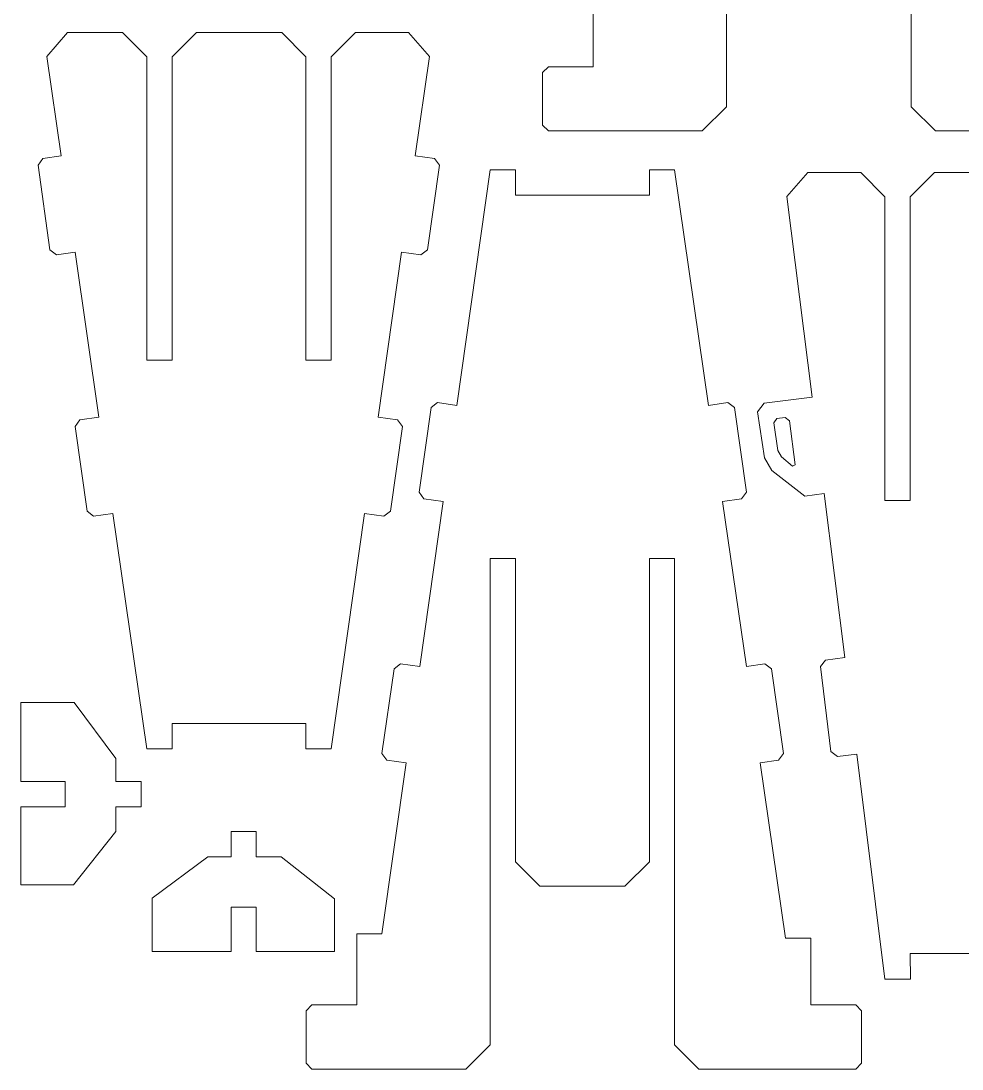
# Model space of a CAD drawing. Header units: millimetres. Extents: x -90 to 394, y 0 to 264.
# Drawn here: x 0 to 122.8, y 0 to 136.9 of the extents above; entities that cross this region are included whole.
import ezdxf

# ---------------------------------------------------------------- set-up
doc = ezdxf.new("R2010")
doc.units = ezdxf.units.MM
doc.layers.add('Layer 1', color=7, linetype='Continuous')

msp = doc.modelspace()

# ---------------------------------------------------------------- linework, layer by layer
at = {"layer": 'Layer 1', "color": 250, "lineweight": 20}
for points, knots in [([(95.39, 236.59), (95.39, 236.59), (95.39, 239.88), (95.39, 239.88), (95.39, 239.88), (95.39, 239.88), (92.09, 239.88), (92.09, 239.88), (92.09, 239.88), (92.09, 239.88), (87.74, 209.15), (87.74, 209.15), (87.74, 209.15), (87.74, 209.15), (85.23, 209.5), (85.23, 209.5), (85.23, 209.5), (85.23, 209.5), (84.36, 208.86), (84.36, 208.86), (84.36, 208.86), (84.36, 208.86), (82.8, 197.79), (82.8, 197.79), (82.8, 197.79), (82.8, 197.79), (83.45, 196.93), (83.45, 196.93), (83.45, 196.93), (83.45, 196.93), (85.96, 196.57), (85.96, 196.57), (85.96, 196.57), (85.96, 196.57), (82.91, 175.03), (82.91, 175.03), (82.91, 175.03), (82.91, 175.03), (80.4, 175.39), (80.4, 175.39), (80.4, 175.39), (80.4, 175.39), (79.53, 174.74), (79.53, 174.74), (79.53, 174.74), (79.53, 174.74), (77.97, 163.68), (77.97, 163.68), (77.97, 163.68), (77.97, 163.68), (78.61, 162.82), (78.61, 162.82), (78.61, 162.82), (78.61, 162.82), (81.13, 162.46), (81.13, 162.46), (81.13, 162.46), (81.13, 162.46), (77.97, 140.13), (77.97, 140.13), (77.97, 140.13), (77.97, 140.13), (74.67, 140.13), (74.67, 140.13), (74.67, 140.13), (74.67, 140.13), (74.67, 130.87), (74.67, 130.87), (74.67, 130.87), (74.67, 130.87), (68.83, 130.87), (68.83, 130.87), (68.83, 130.87), (68.83, 130.87), (68.06, 130.11), (68.06, 130.11), (68.06, 130.11), (68.06, 130.11), (68.06, 123.25), (68.06, 123.25), (68.06, 123.25), (68.06, 123.25), (68.83, 122.49), (68.83, 122.49), (68.83, 122.49), (68.83, 122.49), (88.91, 122.49), (88.91, 122.49), (88.91, 122.49), (88.91, 122.49), (92.09, 125.66), (92.09, 125.66), (92.09, 125.66), (92.09, 125.66), (92.09, 189.15), (92.09, 189.15), (92.09, 189.15), (92.09, 189.15), (95.39, 189.15), (95.39, 189.15), (95.39, 189.15), (95.39, 189.15), (95.39, 149.52), (95.39, 149.52), (95.39, 149.52), (95.39, 149.52), (98.56, 146.35), (98.56, 146.35), (98.56, 146.35), (98.56, 146.35), (109.68, 146.35), (109.68, 146.35), (109.68, 146.35), (109.68, 146.35), (112.85, 149.52), (112.85, 149.52), (112.85, 149.52), (112.85, 149.52), (112.85, 189.15), (112.85, 189.15), (112.85, 189.15), (112.85, 189.15), (116.15, 189.15), (116.15, 189.15), (116.15, 189.15), (116.15, 189.15), (116.15, 125.66), (116.15, 125.66), (116.15, 125.66), (116.15, 125.66), (119.33, 122.49), (119.33, 122.49), (119.33, 122.49), (119.33, 122.49), (139.78, 122.49), (139.78, 122.49), (139.78, 122.49), (139.78, 122.49), (140.55, 123.25), (140.55, 123.25), (140.55, 123.25), (140.55, 123.25), (140.55, 130.11), (140.55, 130.11), (140.55, 130.11), (140.55, 130.11), (139.78, 130.87), (139.78, 130.87), (139.78, 130.87), (139.78, 130.87), (133.94, 130.87), (133.94, 130.87), (133.94, 130.87), (133.94, 130.87), (133.94, 139.57), (133.94, 139.57), (133.94, 139.57), (133.94, 139.57), (130.64, 139.57), (130.64, 139.57), (130.64, 139.57), (130.64, 139.57), (127.33, 162.48), (127.33, 162.48), (127.33, 162.48), (127.33, 162.48), (129.72, 162.82), (129.72, 162.82), (129.72, 162.82), (129.72, 162.82), (130.36, 163.68), (130.36, 163.68), (130.36, 163.68), (130.36, 163.68), (128.8, 174.74), (128.8, 174.74), (128.8, 174.74), (128.8, 174.74), (127.93, 175.39), (127.93, 175.39), (127.93, 175.39), (127.93, 175.39), (125.52, 175.05), (125.52, 175.05), (125.52, 175.05), (125.52, 175.05), (122.41, 196.58), (122.41, 196.58), (122.41, 196.58), (122.41, 196.58), (124.88, 196.93), (124.88, 196.93), (124.88, 196.93), (124.88, 196.93), (125.53, 197.79), (125.53, 197.79), (125.53, 197.79), (125.53, 197.79), (123.97, 208.86), (123.97, 208.86), (123.97, 208.86), (123.97, 208.86), (123.1, 209.5), (123.1, 209.5), (123.1, 209.5), (123.1, 209.5), (120.59, 209.15), (120.59, 209.15), (120.59, 209.15), (120.59, 209.15), (116.15, 239.88), (116.15, 239.88), (116.15, 239.88), (116.15, 239.88), (112.85, 239.88), (112.85, 239.88), (112.85, 239.88), (112.85, 239.88), (112.85, 236.59), (112.85, 236.59), (112.85, 236.59), (112.85, 236.59), (95.39, 236.59), (95.39, 236.59)], [0, 0, 0, 0, 0.017544, 0.017544, 0.017544, 0.017544, 0.035088, 0.035088, 0.035088, 0.035088, 0.052632, 0.052632, 0.052632, 0.052632, 0.070175, 0.070175, 0.070175, 0.070175, 0.087719, 0.087719, 0.087719, 0.087719, 0.105263, 0.105263, 0.105263, 0.105263, 0.122807, 0.122807, 0.122807, 0.122807, 0.140351, 0.140351, 0.140351, 0.140351, 0.157895, 0.157895, 0.157895, 0.157895, 0.175439, 0.175439, 0.175439, 0.175439, 0.192982, 0.192982, 0.192982, 0.192982, 0.210526, 0.210526, 0.210526, 0.210526, 0.22807, 0.22807, 0.22807, 0.22807, 0.245614, 0.245614, 0.245614, 0.245614, 0.263158, 0.263158, 0.263158, 0.263158, 0.280702, 0.280702, 0.280702, 0.280702, 0.298246, 0.298246, 0.298246, 0.298246, 0.315789, 0.315789, 0.315789, 0.315789, 0.333333, 0.333333, 0.333333, 0.333333, 0.350877, 0.350877, 0.350877, 0.350877, 0.368421, 0.368421, 0.368421, 0.368421, 0.385965, 0.385965, 0.385965, 0.385965, 0.403509, 0.403509, 0.403509, 0.403509, 0.421053, 0.421053, 0.421053, 0.421053, 0.438596, 0.438596, 0.438596, 0.438597, 0.45614, 0.45614, 0.45614, 0.45614, 0.473684, 0.473684, 0.473684, 0.473684, 0.491228, 0.491228, 0.491228, 0.491228, 0.508772, 0.508772, 0.508772, 0.508772, 0.526316, 0.526316, 0.526316, 0.526316, 0.54386, 0.54386, 0.54386, 0.54386, 0.561404, 0.561404, 0.561404, 0.561404, 0.578947, 0.578947, 0.578947, 0.578947, 0.596491, 0.596491, 0.596491, 0.596491, 0.614035, 0.614035, 0.614035, 0.614035, 0.631579, 0.631579, 0.631579, 0.631579, 0.649123, 0.649123, 0.649123, 0.649123, 0.666667, 0.666667, 0.666667, 0.666667, 0.684211, 0.684211, 0.684211, 0.684211, 0.701754, 0.701754, 0.701754, 0.701754, 0.719298, 0.719298, 0.719298, 0.719298, 0.736842, 0.736842, 0.736842, 0.736842, 0.754386, 0.754386, 0.754386, 0.754386, 0.77193, 0.77193, 0.77193, 0.77193, 0.789474, 0.789474, 0.789474, 0.789474, 0.807018, 0.807018, 0.807018, 0.807018, 0.824561, 0.824561, 0.824561, 0.824561, 0.842105, 0.842105, 0.842105, 0.842105, 0.859649, 0.859649, 0.859649, 0.859649, 0.877193, 0.877193, 0.877193, 0.877193, 0.894737, 0.894737, 0.894737, 0.894737, 0.912281, 0.912281, 0.912281, 0.912281, 0.929825, 0.929825, 0.929825, 0.929825, 0.947368, 0.947368, 0.947368, 0.947368, 0.964912, 0.964912, 0.964912, 0.964912, 1, 1, 1, 1]), ([(53.29, 132.21), (53.29, 132.21), (50.56, 135.36), (50.56, 135.36), (50.56, 135.36), (50.56, 135.36), (43.67, 135.36), (43.67, 135.36), (43.67, 135.36), (43.67, 135.36), (40.49, 132.18), (40.49, 132.18), (40.49, 132.18), (40.49, 132.18), (40.49, 92.55), (40.49, 92.55), (40.49, 92.55), (40.49, 92.55), (37.19, 92.55), (37.19, 92.55), (37.19, 92.55), (37.19, 92.55), (37.19, 132.18), (37.19, 132.18), (37.19, 132.18), (37.19, 132.18), (34.02, 135.36), (34.02, 135.36), (34.02, 135.36), (34.02, 135.36), (22.9, 135.36), (22.9, 135.36), (22.9, 135.36), (22.9, 135.36), (19.73, 132.18), (19.73, 132.18), (19.73, 132.18), (19.73, 132.18), (19.73, 92.55), (19.73, 92.55), (19.73, 92.55), (19.73, 92.55), (16.43, 92.55), (16.43, 92.55), (16.43, 92.55), (16.43, 92.55), (16.43, 132.18), (16.43, 132.18), (16.43, 132.18), (16.43, 132.18), (13.25, 135.36), (13.25, 135.36), (13.25, 135.36), (13.25, 135.36), (6.09, 135.36), (6.09, 135.36), (6.09, 135.36), (6.09, 135.36), (3.37, 132.21), (3.37, 132.21), (3.37, 132.21), (3.37, 132.21), (5.25, 119.22), (5.25, 119.22), (5.25, 119.22), (5.25, 119.22), (2.87, 118.89), (2.87, 118.89), (2.87, 118.89), (2.87, 118.89), (2.22, 118.03), (2.22, 118.03), (2.22, 118.03), (2.22, 118.03), (3.78, 106.96), (3.78, 106.96), (3.78, 106.96), (3.78, 106.96), (4.65, 106.31), (4.65, 106.31), (4.65, 106.31), (4.65, 106.31), (7.06, 106.65), (7.06, 106.65), (7.06, 106.65), (7.06, 106.65), (10.17, 85.12), (10.17, 85.12), (10.17, 85.12), (10.17, 85.12), (7.7, 84.77), (7.7, 84.77), (7.7, 84.77), (7.7, 84.77), (7.05, 83.91), (7.05, 83.91), (7.05, 83.91), (7.05, 83.91), (8.62, 72.85), (8.62, 72.85), (8.62, 72.85), (8.62, 72.85), (9.48, 72.2), (9.48, 72.2), (9.48, 72.2), (9.48, 72.2), (11.99, 72.56), (11.99, 72.56), (11.99, 72.56), (11.99, 72.56), (16.43, 41.82), (16.43, 41.82), (16.43, 41.82), (16.43, 41.82), (19.73, 41.82), (19.73, 41.82), (19.73, 41.82), (19.73, 41.82), (19.73, 45.12), (19.73, 45.12), (19.73, 45.12), (19.73, 45.12), (37.19, 45.12), (37.19, 45.12), (37.19, 45.12), (37.19, 45.12), (37.19, 41.82), (37.19, 41.82), (37.19, 41.82), (37.19, 41.82), (40.49, 41.82), (40.49, 41.82), (40.49, 41.82), (40.49, 41.82), (44.84, 72.56), (44.84, 72.56), (44.84, 72.56), (44.84, 72.56), (47.35, 72.2), (47.35, 72.2), (47.35, 72.2), (47.35, 72.2), (48.22, 72.85), (48.22, 72.85), (48.22, 72.85), (48.22, 72.85), (49.78, 83.91), (49.78, 83.91), (49.78, 83.91), (49.78, 83.91), (49.14, 84.77), (49.14, 84.77), (49.14, 84.77), (49.14, 84.77), (46.62, 85.13), (46.62, 85.13), (46.62, 85.13), (46.62, 85.13), (49.67, 106.67), (49.67, 106.67), (49.67, 106.67), (49.67, 106.67), (52.19, 106.31), (52.19, 106.31), (52.19, 106.31), (52.19, 106.31), (53.05, 106.96), (53.05, 106.96), (53.05, 106.96), (53.05, 106.96), (54.61, 118.03), (54.61, 118.03), (54.61, 118.03), (54.61, 118.03), (53.97, 118.89), (53.97, 118.89), (53.97, 118.89), (53.97, 118.89), (51.45, 119.24), (51.45, 119.24), (51.45, 119.24), (51.45, 119.24), (53.29, 132.21), (53.29, 132.21)], [0, 0, 0, 0, 0.021277, 0.021277, 0.021277, 0.021277, 0.042553, 0.042553, 0.042553, 0.042553, 0.06383, 0.06383, 0.06383, 0.06383, 0.085106, 0.085106, 0.085106, 0.085106, 0.106383, 0.106383, 0.106383, 0.106383, 0.12766, 0.12766, 0.12766, 0.12766, 0.148936, 0.148936, 0.148936, 0.148936, 0.170213, 0.170213, 0.170213, 0.170213, 0.191489, 0.191489, 0.191489, 0.191489, 0.212766, 0.212766, 0.212766, 0.212766, 0.234043, 0.234043, 0.234043, 0.234043, 0.255319, 0.255319, 0.255319, 0.255319, 0.276596, 0.276596, 0.276596, 0.276596, 0.297872, 0.297872, 0.297872, 0.297872, 0.319149, 0.319149, 0.319149, 0.319149, 0.340426, 0.340426, 0.340426, 0.340426, 0.361702, 0.361702, 0.361702, 0.361702, 0.382979, 0.382979, 0.382979, 0.382979, 0.404255, 0.404255, 0.404255, 0.404255, 0.425532, 0.425532, 0.425532, 0.425532, 0.446809, 0.446809, 0.446809, 0.446809, 0.468085, 0.468085, 0.468085, 0.468085, 0.489362, 0.489362, 0.489362, 0.489362, 0.510638, 0.510638, 0.510638, 0.510638, 0.531915, 0.531915, 0.531915, 0.531915, 0.553191, 0.553191, 0.553191, 0.553191, 0.574468, 0.574468, 0.574468, 0.574468, 0.595745, 0.595745, 0.595745, 0.595745, 0.617021, 0.617021, 0.617021, 0.617021, 0.638298, 0.638298, 0.638298, 0.638298, 0.659574, 0.659574, 0.659574, 0.659574, 0.680851, 0.680851, 0.680851, 0.680851, 0.702128, 0.702128, 0.702128, 0.702128, 0.723404, 0.723404, 0.723404, 0.723404, 0.744681, 0.744681, 0.744681, 0.744681, 0.765957, 0.765957, 0.765957, 0.765957, 0.787234, 0.787234, 0.787234, 0.787234, 0.808511, 0.808511, 0.808511, 0.808511, 0.829787, 0.829787, 0.829787, 0.829787, 0.851064, 0.851064, 0.851064, 0.851064, 0.87234, 0.87234, 0.87234, 0.87234, 0.893617, 0.893617, 0.893617, 0.893617, 0.914894, 0.914894, 0.914894, 0.914894, 0.93617, 0.93617, 0.93617, 0.93617, 0.957447, 0.957447, 0.957447, 0.957447, 1, 1, 1, 1]), ([(64.53, 114.1), (64.53, 114.1), (64.53, 117.4), (64.53, 117.4), (64.53, 117.4), (64.53, 117.4), (61.23, 117.4), (61.23, 117.4), (61.23, 117.4), (61.23, 117.4), (56.88, 86.66), (56.88, 86.66), (56.88, 86.66), (56.88, 86.66), (54.37, 87.02), (54.37, 87.02), (54.37, 87.02), (54.37, 87.02), (53.51, 86.37), (53.51, 86.37), (53.51, 86.37), (53.51, 86.37), (51.94, 75.31), (51.94, 75.31), (51.94, 75.31), (51.94, 75.31), (52.59, 74.44), (52.59, 74.44), (52.59, 74.44), (52.59, 74.44), (55.1, 74.09), (55.1, 74.09), (55.1, 74.09), (55.1, 74.09), (52.05, 52.55), (52.05, 52.55), (52.05, 52.55), (52.05, 52.55), (49.54, 52.91), (49.54, 52.91), (49.54, 52.91), (49.54, 52.91), (48.68, 52.26), (48.68, 52.26), (48.68, 52.26), (48.68, 52.26), (47.11, 41.19), (47.11, 41.19), (47.11, 41.19), (47.11, 41.19), (47.76, 40.33), (47.76, 40.33), (47.76, 40.33), (47.76, 40.33), (50.27, 39.97), (50.27, 39.97), (50.27, 39.97), (50.27, 39.97), (47.11, 17.65), (47.11, 17.65), (47.11, 17.65), (47.11, 17.65), (43.81, 17.65), (43.81, 17.65), (43.81, 17.65), (43.81, 17.65), (43.81, 8.38), (43.81, 8.38), (43.81, 8.38), (43.81, 8.38), (37.97, 8.38), (37.97, 8.38), (37.97, 8.38), (37.97, 8.38), (37.21, 7.62), (37.21, 7.62), (37.21, 7.62), (37.21, 7.62), (37.21, 0.76), (37.21, 0.76), (37.21, 0.76), (37.21, 0.76), (37.97, 0), (37.97, 0), (37.97, 0), (37.97, 0), (58.06, 0), (58.06, 0), (58.06, 0), (58.06, 0), (61.23, 3.18), (61.23, 3.18), (61.23, 3.18), (61.23, 3.18), (61.23, 66.66), (61.23, 66.66), (61.23, 66.66), (61.23, 66.66), (64.53, 66.66), (64.53, 66.66), (64.53, 66.66), (64.53, 66.66), (64.53, 27.04), (64.53, 27.04), (64.53, 27.04), (64.53, 27.04), (67.71, 23.86), (67.71, 23.86), (67.71, 23.86), (67.71, 23.86), (78.82, 23.86), (78.82, 23.86), (78.82, 23.86), (78.82, 23.86), (82, 27.04), (82, 27.04), (82, 27.04), (82, 27.04), (82, 66.66), (82, 66.66), (82, 66.66), (82, 66.66), (85.3, 66.66), (85.3, 66.66), (85.3, 66.66), (85.3, 66.66), (85.3, 3.18), (85.3, 3.18), (85.3, 3.18), (85.3, 3.18), (88.47, 0), (88.47, 0), (88.47, 0), (88.47, 0), (108.93, 0), (108.93, 0), (108.93, 0), (108.93, 0), (109.69, 0.76), (109.69, 0.76), (109.69, 0.76), (109.69, 0.76), (109.69, 7.62), (109.69, 7.62), (109.69, 7.62), (109.69, 7.62), (108.93, 8.38), (108.93, 8.38), (108.93, 8.38), (108.93, 8.38), (103.09, 8.38), (103.09, 8.38), (103.09, 8.38), (103.09, 8.38), (103.09, 17.08), (103.09, 17.08), (103.09, 17.08), (103.09, 17.08), (99.78, 17.08), (99.78, 17.08), (99.78, 17.08), (99.78, 17.08), (96.48, 39.99), (96.48, 39.99), (96.48, 39.99), (96.48, 39.99), (98.86, 40.33), (98.86, 40.33), (98.86, 40.33), (98.86, 40.33), (99.51, 41.19), (99.51, 41.19), (99.51, 41.19), (99.51, 41.19), (97.94, 52.26), (97.94, 52.26), (97.94, 52.26), (97.94, 52.26), (97.08, 52.91), (97.08, 52.91), (97.08, 52.91), (97.08, 52.91), (94.66, 52.56), (94.66, 52.56), (94.66, 52.56), (94.66, 52.56), (91.55, 74.09), (91.55, 74.09), (91.55, 74.09), (91.55, 74.09), (94.03, 74.44), (94.03, 74.44), (94.03, 74.44), (94.03, 74.44), (94.68, 75.31), (94.68, 75.31), (94.68, 75.31), (94.68, 75.31), (93.11, 86.37), (93.11, 86.37), (93.11, 86.37), (93.11, 86.37), (92.25, 87.02), (92.25, 87.02), (92.25, 87.02), (92.25, 87.02), (89.74, 86.66), (89.74, 86.66), (89.74, 86.66), (89.74, 86.66), (85.3, 117.4), (85.3, 117.4), (85.3, 117.4), (85.3, 117.4), (82, 117.4), (82, 117.4), (82, 117.4), (82, 117.4), (82, 114.1), (82, 114.1), (82, 114.1), (82, 114.1), (64.53, 114.1), (64.53, 114.1)], [0, 0, 0, 0, 0.017544, 0.017544, 0.017544, 0.017544, 0.035088, 0.035088, 0.035088, 0.035088, 0.052632, 0.052632, 0.052632, 0.052632, 0.070175, 0.070175, 0.070175, 0.070175, 0.087719, 0.087719, 0.087719, 0.087719, 0.105263, 0.105263, 0.105263, 0.105263, 0.122807, 0.122807, 0.122807, 0.122807, 0.140351, 0.140351, 0.140351, 0.140351, 0.157895, 0.157895, 0.157895, 0.157895, 0.175439, 0.175439, 0.175439, 0.175439, 0.192982, 0.192982, 0.192982, 0.192982, 0.210526, 0.210526, 0.210526, 0.210526, 0.22807, 0.22807, 0.22807, 0.22807, 0.245614, 0.245614, 0.245614, 0.245614, 0.263158, 0.263158, 0.263158, 0.263158, 0.280702, 0.280702, 0.280702, 0.280702, 0.298246, 0.298246, 0.298246, 0.298246, 0.315789, 0.315789, 0.315789, 0.315789, 0.333333, 0.333333, 0.333333, 0.333333, 0.350877, 0.350877, 0.350877, 0.350877, 0.368421, 0.368421, 0.368421, 0.368421, 0.385965, 0.385965, 0.385965, 0.385965, 0.403509, 0.403509, 0.403509, 0.403509, 0.421053, 0.421053, 0.421053, 0.421053, 0.438596, 0.438596, 0.438596, 0.438597, 0.45614, 0.45614, 0.45614, 0.45614, 0.473684, 0.473684, 0.473684, 0.473684, 0.491228, 0.491228, 0.491228, 0.491228, 0.508772, 0.508772, 0.508772, 0.508772, 0.526316, 0.526316, 0.526316, 0.526316, 0.54386, 0.54386, 0.54386, 0.54386, 0.561404, 0.561404, 0.561404, 0.561404, 0.578947, 0.578947, 0.578947, 0.578947, 0.596491, 0.596491, 0.596491, 0.596491, 0.614035, 0.614035, 0.614035, 0.614035, 0.631579, 0.631579, 0.631579, 0.631579, 0.649123, 0.649123, 0.649123, 0.649123, 0.666667, 0.666667, 0.666667, 0.666667, 0.684211, 0.684211, 0.684211, 0.684211, 0.701754, 0.701754, 0.701754, 0.701754, 0.719298, 0.719298, 0.719298, 0.719298, 0.736842, 0.736842, 0.736842, 0.736842, 0.754386, 0.754386, 0.754386, 0.754386, 0.77193, 0.77193, 0.77193, 0.77193, 0.789474, 0.789474, 0.789474, 0.789474, 0.807018, 0.807018, 0.807018, 0.807018, 0.824561, 0.824561, 0.824561, 0.824561, 0.842105, 0.842105, 0.842105, 0.842105, 0.859649, 0.859649, 0.859649, 0.859649, 0.877193, 0.877193, 0.877193, 0.877193, 0.894737, 0.894737, 0.894737, 0.894737, 0.912281, 0.912281, 0.912281, 0.912281, 0.929825, 0.929825, 0.929825, 0.929825, 0.947368, 0.947368, 0.947368, 0.947368, 0.964912, 0.964912, 0.964912, 0.964912, 1, 1, 1, 1]), ([(99.96, 113.91), (99.96, 113.91), (102.69, 117.06), (102.69, 117.06), (102.69, 117.06), (102.69, 117.06), (109.58, 117.06), (109.58, 117.06), (109.58, 117.06), (109.58, 117.06), (112.75, 113.88), (112.75, 113.88), (112.75, 113.88), (112.75, 113.88), (112.75, 74.25), (112.75, 74.25), (112.75, 74.25), (112.75, 74.25), (116.05, 74.25), (116.05, 74.25), (116.05, 74.25), (116.05, 74.25), (116.05, 113.88), (116.05, 113.88), (116.05, 113.88), (116.05, 113.88), (119.23, 117.06), (119.23, 117.06), (119.23, 117.06), (119.23, 117.06), (130.34, 117.06), (130.34, 117.06), (130.34, 117.06), (130.34, 117.06), (133.52, 113.88), (133.52, 113.88), (133.52, 113.88), (133.52, 113.88), (133.52, 74.25), (133.52, 74.25), (133.52, 74.25), (133.52, 74.25), (136.82, 74.25), (136.82, 74.25), (136.82, 74.25), (136.82, 74.25), (136.82, 113.88), (136.82, 113.88), (136.82, 113.88), (136.82, 113.88), (139.99, 117.06), (139.99, 117.06), (139.99, 117.06), (139.99, 117.06), (147.15, 117.06), (147.15, 117.06), (147.15, 117.06), (147.15, 117.06), (149.87, 113.91), (149.87, 113.91), (149.87, 113.91), (149.87, 113.91), (146.5, 87.72), (146.5, 87.72), (146.5, 87.72), (146.5, 87.72), (148.91, 87.41), (148.91, 87.41), (148.91, 87.41), (148.91, 87.41), (149.57, 86.56), (149.57, 86.56), (149.57, 86.56), (149.57, 86.56), (148.18, 75.47), (148.18, 75.47), (148.18, 75.47), (148.18, 75.47), (147.33, 74.81), (147.33, 74.81), (147.33, 74.81), (147.33, 74.81), (144.88, 75.12), (144.88, 75.12), (144.88, 75.12), (144.88, 75.12), (142.12, 53.73), (142.12, 53.73), (142.12, 53.73), (142.12, 53.73), (145.35, 53.32), (145.35, 53.32), (145.35, 53.32), (145.35, 53.32), (144.63, 47.51), (144.63, 47.51), (144.63, 47.51), (144.63, 47.51), (154.54, 46.27), (154.54, 46.27), (154.54, 46.27), (154.54, 46.27), (154.54, 44.35), (154.54, 44.35), (154.54, 44.35), (154.54, 44.35), (157.91, 44.35), (157.91, 44.35), (157.91, 44.35), (157.91, 44.35), (157.91, 40.97), (157.91, 40.97), (157.91, 40.97), (157.91, 40.97), (154.54, 40.97), (154.54, 40.97), (154.54, 40.97), (154.54, 40.97), (143.97, 42.29), (143.97, 42.29), (143.97, 42.29), (143.97, 42.29), (143.87, 41.48), (143.87, 41.48), (143.87, 41.48), (143.87, 41.48), (143.02, 40.82), (143.02, 40.82), (143.02, 40.82), (143.02, 40.82), (140.5, 41.13), (140.5, 41.13), (140.5, 41.13), (140.5, 41.13), (136.72, 11.73), (136.72, 11.73), (136.72, 11.73), (136.72, 11.73), (133.52, 11.73), (133.52, 11.73), (133.52, 11.73), (133.52, 11.73), (133.52, 15.07), (133.52, 15.07), (133.52, 15.07), (133.52, 15.07), (116.05, 15.07), (116.05, 15.07), (116.05, 15.07), (116.05, 15.07), (116.06, 11.73), (116.06, 11.73), (116.06, 11.73), (116.06, 11.73), (112.75, 11.73), (112.75, 11.73), (112.75, 11.73), (112.75, 11.73), (109.07, 41.12), (109.07, 41.12), (109.07, 41.12), (109.07, 41.12), (106.56, 40.81), (106.56, 40.81), (106.56, 40.81), (106.56, 40.81), (105.7, 41.47), (105.7, 41.47), (105.7, 41.47), (105.7, 41.47), (104.32, 52.56), (104.32, 52.56), (104.32, 52.56), (104.32, 52.56), (104.98, 53.41), (104.98, 53.41), (104.98, 53.41), (104.98, 53.41), (107.49, 53.73), (107.49, 53.73), (107.49, 53.73), (107.49, 53.73), (104.81, 75.13), (104.81, 75.13), (104.81, 75.13), (104.81, 75.13), (102.3, 74.81), (102.3, 74.81), (102.3, 74.81), (102.3, 74.81), (97.98, 78.17), (97.98, 78.17), (97.98, 78.17), (97.98, 78.17), (97.02, 79.8), (97.02, 79.8), (97.02, 79.8), (97.02, 79.8), (96.12, 85.82), (96.12, 85.82), (96.12, 85.82), (96.12, 85.82), (96.98, 86.95), (96.98, 86.95), (96.98, 86.95), (96.98, 86.95), (103.24, 87.73), (103.24, 87.73), (103.24, 87.73), (103.24, 87.73), (99.96, 113.91), (99.96, 113.91)], [0, 0, 0, 0, 0.018519, 0.018519, 0.018519, 0.018519, 0.037037, 0.037037, 0.037037, 0.037037, 0.055556, 0.055556, 0.055556, 0.055556, 0.074074, 0.074074, 0.074074, 0.074074, 0.092593, 0.092593, 0.092593, 0.092593, 0.111111, 0.111111, 0.111111, 0.111111, 0.12963, 0.12963, 0.12963, 0.12963, 0.148148, 0.148148, 0.148148, 0.148148, 0.166667, 0.166667, 0.166667, 0.166667, 0.185185, 0.185185, 0.185185, 0.185185, 0.203704, 0.203704, 0.203704, 0.203704, 0.222222, 0.222222, 0.222222, 0.222222, 0.240741, 0.240741, 0.240741, 0.240741, 0.259259, 0.259259, 0.259259, 0.259259, 0.277778, 0.277778, 0.277778, 0.277778, 0.296296, 0.296296, 0.296296, 0.296296, 0.314815, 0.314815, 0.314815, 0.314815, 0.333333, 0.333333, 0.333333, 0.333333, 0.351852, 0.351852, 0.351852, 0.351852, 0.37037, 0.37037, 0.37037, 0.37037, 0.388889, 0.388889, 0.388889, 0.388889, 0.407407, 0.407407, 0.407407, 0.407407, 0.425926, 0.425926, 0.425926, 0.425926, 0.444444, 0.444444, 0.444444, 0.444444, 0.462963, 0.462963, 0.462963, 0.462963, 0.481481, 0.481481, 0.481481, 0.481481, 0.5, 0.5, 0.5, 0.5, 0.518519, 0.518519, 0.518519, 0.518519, 0.537037, 0.537037, 0.537037, 0.537037, 0.555556, 0.555556, 0.555556, 0.555556, 0.574074, 0.574074, 0.574074, 0.574074, 0.592593, 0.592593, 0.592593, 0.592593, 0.611111, 0.611111, 0.611111, 0.611111, 0.62963, 0.62963, 0.62963, 0.62963, 0.648148, 0.648148, 0.648148, 0.648148, 0.666667, 0.666667, 0.666667, 0.666667, 0.685185, 0.685185, 0.685185, 0.685185, 0.703704, 0.703704, 0.703704, 0.703704, 0.722222, 0.722222, 0.722222, 0.722222, 0.740741, 0.740741, 0.740741, 0.740741, 0.759259, 0.759259, 0.759259, 0.759259, 0.777778, 0.777778, 0.777778, 0.777778, 0.796296, 0.796296, 0.796296, 0.796296, 0.814815, 0.814815, 0.814815, 0.814815, 0.833333, 0.833333, 0.833333, 0.833333, 0.851852, 0.851852, 0.851852, 0.851852, 0.87037, 0.87037, 0.87037, 0.87037, 0.888889, 0.888889, 0.888889, 0.888889, 0.907407, 0.907407, 0.907407, 0.907407, 0.925926, 0.925926, 0.925926, 0.925926, 0.944444, 0.944444, 0.944444, 0.944444, 0.962963, 0.962963, 0.962963, 0.962963, 1, 1, 1, 1]), ([(0, 47.84), (0, 47.84), (0, 37.54), (0, 37.54), (0, 37.54), (0, 37.54), (5.76, 37.54), (5.76, 37.54), (5.76, 37.54), (5.76, 37.54), (5.76, 34.24), (5.76, 34.24), (5.76, 34.24), (5.76, 34.24), (0, 34.24), (0, 34.24), (0, 34.24), (0, 34.24), (0, 24.05), (0, 24.05), (0, 24.05), (0, 24.05), (6.86, 24.05), (6.86, 24.05), (6.86, 24.05), (6.86, 24.05), (12.37, 31.01), (12.37, 31.01), (12.37, 31.01), (12.37, 31.01), (12.37, 34.24), (12.37, 34.24), (12.37, 34.24), (12.37, 34.24), (15.67, 34.24), (15.67, 34.24), (15.67, 34.24), (15.67, 34.24), (15.67, 37.54), (15.67, 37.54), (15.67, 37.54), (15.67, 37.54), (12.37, 37.54), (12.37, 37.54), (12.37, 37.54), (12.37, 37.54), (12.37, 40.54), (12.37, 40.54), (12.37, 40.54), (12.37, 40.54), (6.96, 47.84), (6.96, 47.84), (6.96, 47.84), (6.96, 47.84), (0, 47.84), (0, 47.84)], [0, 0, 0, 0, 0.066667, 0.066667, 0.066667, 0.066667, 0.133333, 0.133333, 0.133333, 0.133333, 0.2, 0.2, 0.2, 0.2, 0.266667, 0.266667, 0.266667, 0.266667, 0.333333, 0.333333, 0.333333, 0.333333, 0.4, 0.4, 0.4, 0.4, 0.466667, 0.466667, 0.466667, 0.466667, 0.533333, 0.533333, 0.533333, 0.533333, 0.6, 0.6, 0.6, 0.6, 0.666667, 0.666667, 0.666667, 0.666667, 0.733333, 0.733333, 0.733333, 0.733333, 0.8, 0.8, 0.8, 0.8, 0.866667, 0.866667, 0.866667, 0.866667, 1, 1, 1, 1]), ([(17.11, 15.35), (17.11, 15.35), (27.41, 15.35), (27.41, 15.35), (27.41, 15.35), (27.41, 15.35), (27.41, 21.12), (27.41, 21.12), (27.41, 21.12), (27.41, 21.12), (30.71, 21.12), (30.71, 21.12), (30.71, 21.12), (30.71, 21.12), (30.71, 15.36), (30.71, 15.36), (30.71, 15.36), (30.71, 15.36), (40.9, 15.36), (40.9, 15.36), (40.9, 15.36), (40.9, 15.36), (40.9, 22.22), (40.9, 22.22), (40.9, 22.22), (40.9, 22.22), (33.94, 27.73), (33.94, 27.73), (33.94, 27.73), (33.94, 27.73), (30.71, 27.73), (30.71, 27.73), (30.71, 27.73), (30.71, 27.73), (30.71, 31.03), (30.71, 31.03), (30.71, 31.03), (30.71, 31.03), (27.41, 31.03), (27.41, 31.03), (27.41, 31.03), (27.41, 31.03), (27.41, 27.73), (27.41, 27.73), (27.41, 27.73), (27.41, 27.73), (24.4, 27.73), (24.4, 27.73), (24.4, 27.73), (24.4, 27.73), (17.11, 22.31), (17.11, 22.31), (17.11, 22.31), (17.11, 22.31), (17.11, 15.35), (17.11, 15.35)], [0, 0, 0, 0, 0.066667, 0.066667, 0.066667, 0.066667, 0.133333, 0.133333, 0.133333, 0.133333, 0.2, 0.2, 0.2, 0.2, 0.266667, 0.266667, 0.266667, 0.266667, 0.333333, 0.333333, 0.333333, 0.333333, 0.4, 0.4, 0.4, 0.4, 0.466667, 0.466667, 0.466667, 0.466667, 0.533333, 0.533333, 0.533333, 0.533333, 0.6, 0.6, 0.6, 0.6, 0.666667, 0.666667, 0.666667, 0.666667, 0.733333, 0.733333, 0.733333, 0.733333, 0.8, 0.8, 0.8, 0.8, 0.866667, 0.866667, 0.866667, 0.866667, 1, 1, 1, 1])]:
    msp.add_open_spline(points, degree=3, knots=knots, dxfattribs=at)
at = {"layer": 'Layer 1', "color": 240, "lineweight": 20}
msp.add_open_spline([(100.69, 78.7), (100.69, 78.7), (101.02, 78.88), (101.02, 78.88), (101.02, 78.88), (101.02, 78.88), (100.3, 84.64), (100.3, 84.64), (100.3, 84.64), (100.3, 84.64), (99.73, 85.08), (99.73, 85.08), (99.73, 85.08), (99.73, 85.08), (98.65, 84.94), (98.65, 84.94), (98.65, 84.94), (98.65, 84.94), (98.23, 84.38), (98.23, 84.38), (98.23, 84.38), (98.23, 84.38), (98.77, 80.78), (98.77, 80.78), (98.77, 80.78), (98.77, 80.78), (99.23, 79.95), (99.23, 79.95), (99.23, 79.95), (99.23, 79.95), (100.69, 78.7), (100.69, 78.7)], degree=3, knots=[0, 0, 0, 0, 0.111111, 0.111111, 0.111111, 0.111111, 0.222222, 0.222222, 0.222222, 0.222222, 0.333333, 0.333333, 0.333333, 0.333333, 0.444444, 0.444444, 0.444444, 0.444444, 0.555556, 0.555556, 0.555556, 0.555556, 0.666667, 0.666667, 0.666667, 0.666667, 0.777778, 0.777778, 0.777778, 0.777778, 1, 1, 1, 1], dxfattribs=at)

doc.saveas('drawing.dxf')
